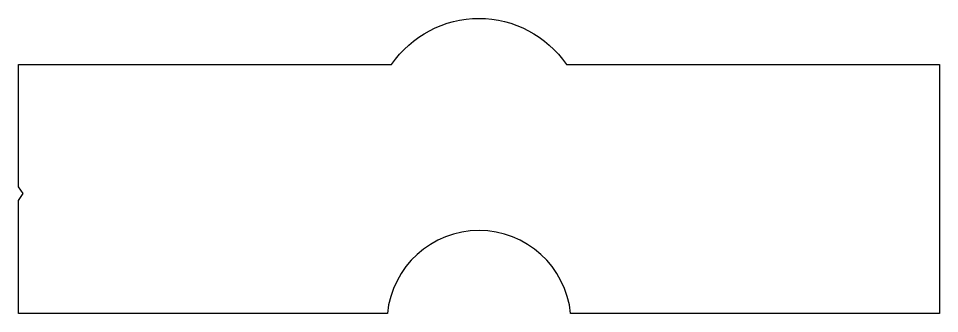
# Model space of a CAD drawing. Extents: x 174.8 to 274.8, y 238.9 to 270.9.
import ezdxf

# ---------------------------------------------------------------- set-up
doc = ezdxf.new("R2010")
doc.units = 0
doc.layers.get('0').update_dxf_attribs({"linetype": 'CONTINUOUS'})

msp = doc.modelspace()

# ---------------------------------------------------------------- linework, layer by layer
at = {"color": 220}
msp.add_lwpolyline([(174.766, 251.117), (175.266, 251.867), (174.766, 252.617), (174.766, 265.867), (215.28, 265.867, -0.527046), (234.253, 265.867), (274.766, 265.867), (274.766, 238.867), (234.716, 238.867, 0.904534), (214.817, 238.867), (174.766, 238.867)], format="xyb", close=True, dxfattribs=at)

doc.saveas('drawing.dxf')
